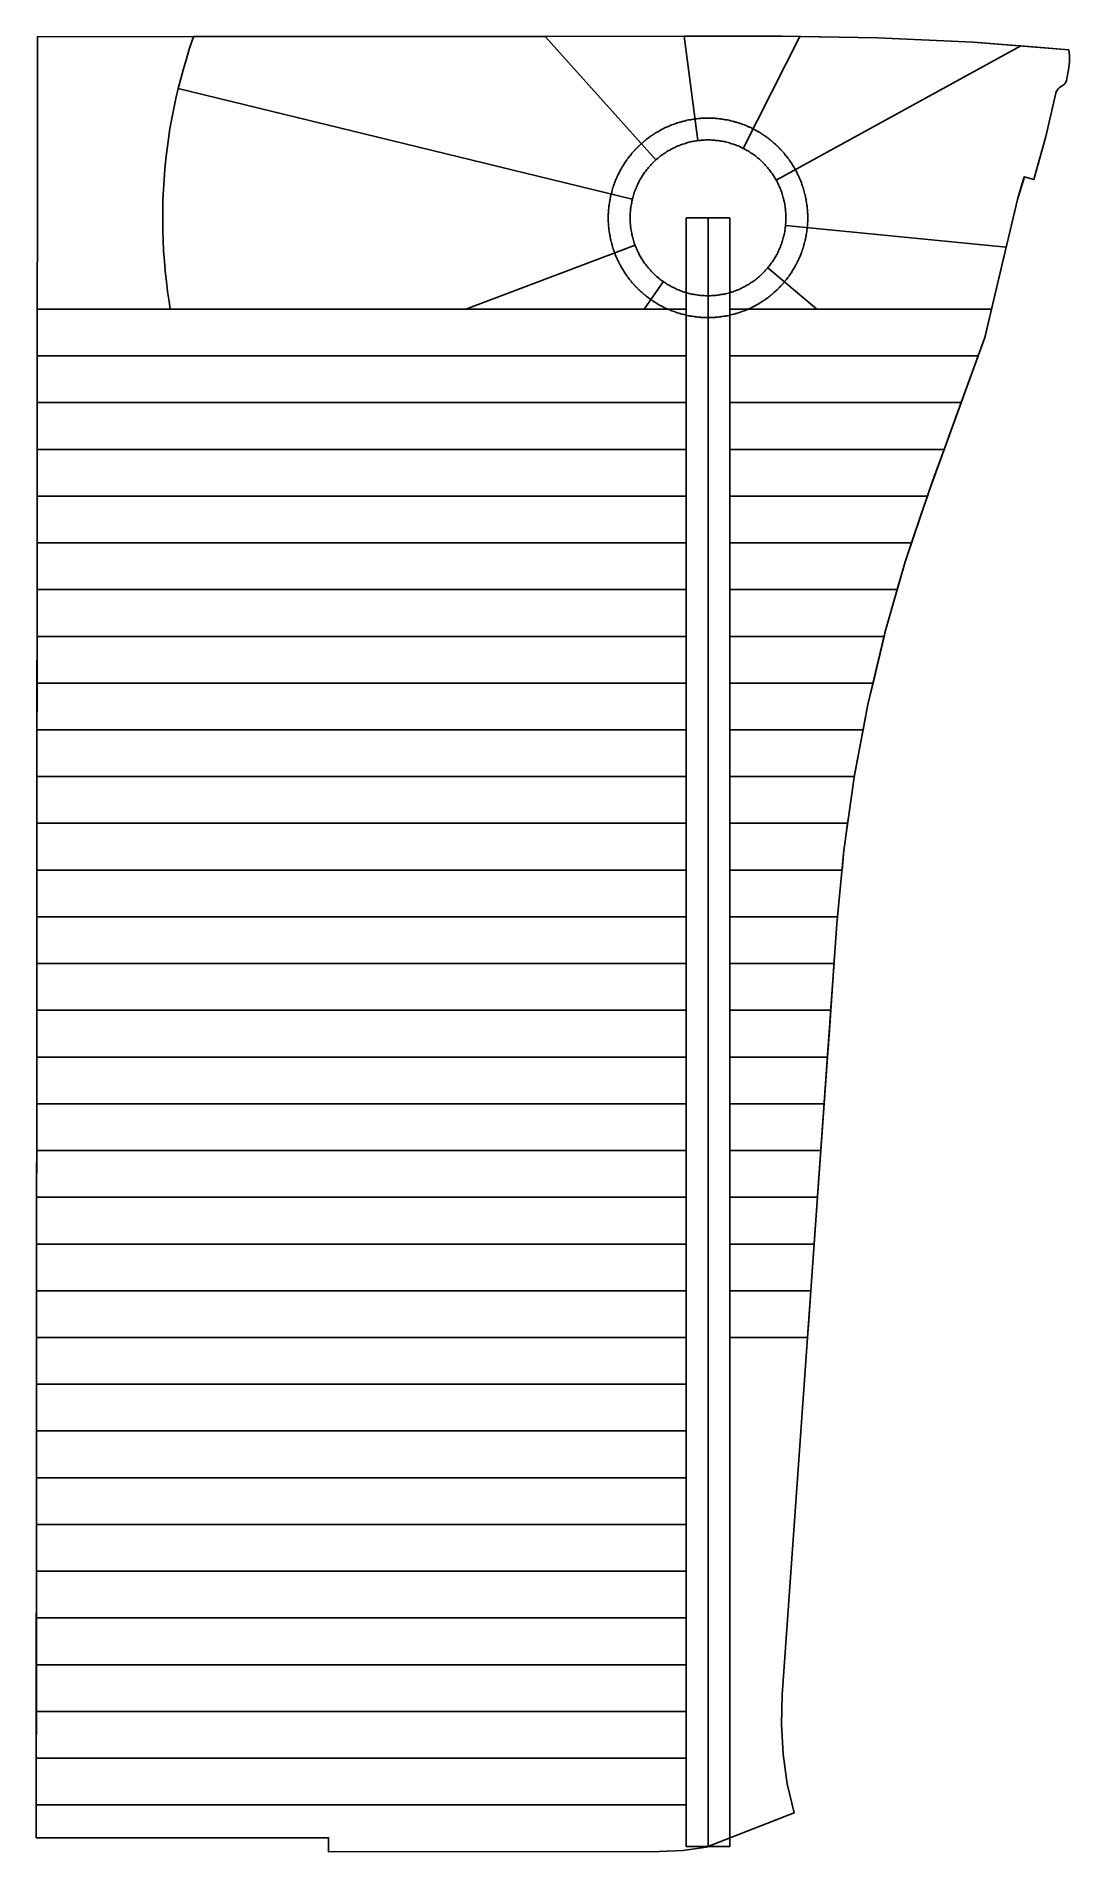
# Model space of a CAD drawing. Header units: feet. Extents: x 0 to 663, y 0 to 1165.
import ezdxf

# ---------------------------------------------------------------- set-up
doc = ezdxf.new("R2010")
doc.units = ezdxf.units.FT
for name, color, linetype in [('CENTERLINE', 2, 'Continuous'), ('LOTS', 3, 'Continuous'), ('PARCEL', 5, 'Continuous'), ('ROADS', 1, 'Continuous')]:
    doc.layers.add(name, color=color, linetype=linetype)

msp = doc.modelspace()

# ---------------------------------------------------------------- linework, layer by layer
at = {"layer": 'CENTERLINE'}
for points in [[(481.1, 1048.6), (481.1, 1047.8), (481.1, 1047), (481, 1046.1), (481, 1045.3), (480.9, 1044.5), (480.9, 1043.7), (480.8, 1042.9), (480.7, 1042.1), (480.6, 1041.3), (480.4, 1040.5), (480.3, 1039.6), (480.1, 1038.8), (480, 1038), (479.8, 1037.2), (479.6, 1036.5), (479.4, 1035.7), (479.2, 1034.9), (478.9, 1034.1), (478.7, 1033.3), (478.4, 1032.5), (478.2, 1031.8), (477.9, 1031), (477.6, 1030.2), (477.3, 1029.5), (477, 1028.7), (476.6, 1028), (476.3, 1027.2), (475.9, 1026.5), (475.6, 1025.8), (475.2, 1025), (474.8, 1024.3), (474.4, 1023.6), (474, 1022.9), (473.6, 1022.2), (473.1, 1021.5), (472.7, 1020.8), (472.2, 1020.1), (471.7, 1019.5), (471.3, 1018.8), (470.8, 1018.2), (470.3, 1017.5), (469.8, 1016.9), (469.2, 1016.2), (468.7, 1015.6), (468.1, 1015), (467.6, 1014.4), (467, 1013.8), (466.4, 1013.2), (465.9, 1012.7), (465.3, 1012.1), (464.7, 1011.5), (464.1, 1011), (463.4, 1010.5), (462.8, 1009.9), (462.2, 1009.4), (461.5, 1008.9), (460.9, 1008.4), (460.2, 1008), (459.6, 1007.5), (458.9, 1007), (458.2, 1006.6), (457.5, 1006.1), (456.8, 1005.7), (456.1, 1005.3), (455.4, 1004.9), (454.7, 1004.5), (453.9, 1004.1), (453.2, 1003.8), (452.5, 1003.4), (451.7, 1003), (451, 1002.7), (450.2, 1002.4), (449.5, 1002.1), (448.7, 1001.8), (447.9, 1001.5), (447.2, 1001.2), (446.4, 1001), (445.6, 1000.8), (444.8, 1000.5), (444, 1000.3), (443.2, 1000.1), (442.4, 999.9), (441.6, 999.7), (440.9, 999.6), (440.1, 999.4), (439.2, 999.3), (438.4, 999.1), (437.6, 999), (436.8, 998.9), (436, 998.8), (435.2, 998.8), (434.4, 998.7), (433.6, 998.7), (432.7, 998.6), (431.9, 998.6), (431.1, 998.6), (430.3, 998.6), (429.5, 998.6), (428.6, 998.7), (427.8, 998.7), (427, 998.8), (426.2, 998.8), (425.4, 998.9), (424.6, 999), (423.8, 999.1), (422.9, 999.3), (422.1, 999.4), (421.3, 999.6), (420.5, 999.7), (419.7, 999.9), (418.9, 1000.1), (418.1, 1000.3), (417.4, 1000.5), (416.6, 1000.8), (415.8, 1001), (415, 1001.2), (414.2, 1001.5), (413.5, 1001.8), (412.7, 1002.1), (412, 1002.4), (411.2, 1002.7), (410.5, 1003), (409.7, 1003.4), (409, 1003.8), (408.2, 1004.1), (407.5, 1004.5), (406.8, 1004.9), (406.1, 1005.3), (405.4, 1005.7), (404.7, 1006.1), (404, 1006.6), (403.3, 1007), (402.6, 1007.5), (402, 1008), (401.3, 1008.4), (400.7, 1008.9), (400, 1009.4), (399.4, 1009.9), (398.8, 1010.5), (398.1, 1011), (397.5, 1011.5), (396.9, 1012.1), (396.3, 1012.7), (395.7, 1013.2), (395.2, 1013.8), (394.6, 1014.4), (394.1, 1015), (393.5, 1015.6), (393, 1016.2), (392.4, 1016.9), (391.9, 1017.5), (391.4, 1018.2), (390.9, 1018.8), (390.4, 1019.5), (390, 1020.1), (389.5, 1020.8), (389.1, 1021.5), (388.6, 1022.2), (388.2, 1022.9), (387.8, 1023.6), (387.4, 1024.3), (387, 1025), (386.6, 1025.8), (386.2, 1026.5), (385.9, 1027.2), (385.6, 1028), (385.2, 1028.7), (384.9, 1029.5), (384.6, 1030.2), (384.3, 1031), (384, 1031.8), (383.8, 1032.5), (383.5, 1033.3), (383.2, 1034.1), (383, 1034.9), (382.8, 1035.7), (382.6, 1036.5), (382.4, 1037.2), (382.2, 1038), (382.1, 1038.8), (381.9, 1039.6), (381.8, 1040.5), (381.6, 1041.3), (381.5, 1042.1), (381.4, 1042.9), (381.3, 1043.7), (381.3, 1044.5), (381.2, 1045.3), (381.2, 1046.1), (381.1, 1047), (381.1, 1047.8), (381.1, 1048.6), (381.1, 1049.4), (381.1, 1050.2), (381.2, 1051), (381.2, 1051.9), (381.3, 1052.7), (381.3, 1053.5), (381.4, 1054.3), (381.5, 1055.1), (381.6, 1055.9), (381.8, 1056.7), (381.9, 1057.5), (382.1, 1058.3), (382.2, 1059.2), (382.4, 1060), (382.6, 1060.7), (382.8, 1061.5), (383, 1062.3), (383.2, 1063.1), (383.5, 1063.9), (383.8, 1064.7), (384, 1065.4), (384.3, 1066.2), (384.6, 1067), (384.9, 1067.7), (385.2, 1068.5), (385.6, 1069.2), (385.9, 1070), (386.2, 1070.7), (386.6, 1071.4), (387, 1072.2), (387.4, 1072.9), (387.8, 1073.6), (388.2, 1074.3), (388.6, 1075), (389.1, 1075.7), (389.5, 1076.4), (390, 1077), (390.4, 1077.7), (390.9, 1078.4), (391.4, 1079), (391.9, 1079.7), (392.4, 1080.3), (393, 1080.9), (393.5, 1081.6), (394.1, 1082.2), (394.6, 1082.8), (395.2, 1083.4), (395.7, 1084), (396.3, 1084.5), (396.9, 1085.1), (397.5, 1085.6), (398.1, 1086.2), (398.8, 1086.7), (399.4, 1087.2), (400, 1087.8), (400.7, 1088.3), (401.3, 1088.8), (402, 1089.2), (402.6, 1089.7), (403.3, 1090.2), (404, 1090.6), (404.7, 1091.1), (405.4, 1091.5), (406.1, 1091.9), (406.8, 1092.3), (407.5, 1092.7), (408.2, 1093.1), (409, 1093.4), (409.7, 1093.8), (410.5, 1094.1), (411.2, 1094.5), (412, 1094.8), (412.7, 1095.1), (413.5, 1095.4), (414.2, 1095.7), (415, 1095.9), (415.8, 1096.2), (416.6, 1096.4), (417.4, 1096.7), (418.1, 1096.9), (418.9, 1097.1), (419.7, 1097.3), (420.5, 1097.5), (421.3, 1097.6), (422.1, 1097.8), (422.9, 1097.9), (423.8, 1098), (424.6, 1098.2), (425.4, 1098.3), (426.2, 1098.3), (427, 1098.4), (427.8, 1098.5), (428.6, 1098.5), (429.5, 1098.6), (430.3, 1098.6), (431.1, 1098.6), (431.9, 1098.6), (432.7, 1098.6), (433.6, 1098.5), (434.4, 1098.5), (435.2, 1098.4), (436, 1098.3), (436.8, 1098.3), (437.6, 1098.2), (438.4, 1098), (439.2, 1097.9), (440.1, 1097.8), (440.9, 1097.6), (441.6, 1097.5), (442.4, 1097.3), (443.2, 1097.1), (444, 1096.9), (444.8, 1096.7), (445.6, 1096.4), (446.4, 1096.2), (447.2, 1095.9), (447.9, 1095.7), (448.7, 1095.4), (449.5, 1095.1), (450.2, 1094.8), (451, 1094.5), (451.7, 1094.1), (452.5, 1093.8), (453.2, 1093.4), (453.9, 1093.1), (454.7, 1092.7), (455.4, 1092.3), (456.1, 1091.9), (456.8, 1091.5), (457.5, 1091.1), (458.2, 1090.6), (458.9, 1090.2), (459.6, 1089.7), (460.2, 1089.2), (460.9, 1088.8), (461.5, 1088.3), (462.2, 1087.8), (462.8, 1087.2), (463.4, 1086.7), (464.1, 1086.2), (464.7, 1085.6), (465.3, 1085.1), (465.9, 1084.5), (466.4, 1084), (467, 1083.4), (467.6, 1082.8), (468.1, 1082.2), (468.7, 1081.6), (469.2, 1080.9), (469.8, 1080.3), (470.3, 1079.7), (470.8, 1079), (471.3, 1078.4), (471.7, 1077.7), (472.2, 1077), (472.7, 1076.4), (473.1, 1075.7), (473.6, 1075), (474, 1074.3), (474.4, 1073.6), (474.8, 1072.9), (475.2, 1072.2), (475.6, 1071.4), (475.9, 1070.7), (476.3, 1070), (476.6, 1069.2), (477, 1068.5), (477.3, 1067.7), (477.6, 1067), (477.9, 1066.2), (478.2, 1065.4), (478.4, 1064.7), (478.7, 1063.9), (478.9, 1063.1), (479.2, 1062.3), (479.4, 1061.5), (479.6, 1060.7), (479.8, 1060), (480, 1059.2), (480.1, 1058.3), (480.3, 1057.5), (480.4, 1056.7), (480.6, 1055.9), (480.7, 1055.1), (480.8, 1054.3), (480.9, 1053.5), (480.9, 1052.7), (481, 1051.9), (481, 1051), (481.1, 1050.2), (481.1, 1049.4), (481.1, 1048.6)], [(431.1, 3.3), (431.1, 1048.6)]]:
    msp.add_lwpolyline(points, dxfattribs=at)
at = {"layer": 'LOTS'}
for points in [[(453.7, 1093.2), (453.2, 1093.4), (452.5, 1093.8), (451.7, 1094.1), (451, 1094.5), (450.2, 1094.8), (449.5, 1095.1), (448.7, 1095.4), (447.9, 1095.7), (447.2, 1095.9), (446.4, 1096.2), (445.6, 1096.4), (444.8, 1096.7), (444, 1096.9), (443.2, 1097.1), (442.4, 1097.3), (441.6, 1097.5), (440.9, 1097.6), (440.1, 1097.8), (439.2, 1097.9), (438.4, 1098), (437.6, 1098.2), (436.8, 1098.3), (436, 1098.3), (435.2, 1098.4), (434.4, 1098.5), (433.6, 1098.5), (432.7, 1098.6), (431.9, 1098.6), (431.1, 1098.6), (430.3, 1098.6), (429.5, 1098.6), (428.6, 1098.5), (427.8, 1098.5), (427, 1098.4), (426.2, 1098.3), (425.4, 1098.3), (424.6, 1098.2), (424.5, 1098.2), (415.7, 1165.1), (478.4, 1165.1), (490, 1164.9), (453.7, 1093.2)], [(397.7, 1085.8), (397.5, 1085.6), (396.9, 1085.1), (396.3, 1084.5), (395.7, 1084), (395.2, 1083.4), (394.6, 1082.8), (394.1, 1082.2), (393.5, 1081.6), (393, 1080.9), (392.4, 1080.3), (391.9, 1079.7), (391.4, 1079), (390.9, 1078.4), (390.4, 1077.7), (390, 1077), (389.5, 1076.4), (389.1, 1075.7), (388.6, 1075), (388.2, 1074.3), (387.8, 1073.6), (387.4, 1072.9), (387, 1072.2), (386.6, 1071.4), (386.2, 1070.7), (385.9, 1070), (385.6, 1069.2), (385.2, 1068.5), (384.9, 1067.7), (384.6, 1067), (384.3, 1066.2), (384, 1065.4), (383.8, 1064.7), (383.5, 1063.9), (383.2, 1063.1), (383, 1062.3), (382.8, 1061.5), (382.6, 1060.7), (382.5, 1060.5), (91.1, 1131.6), (92.7, 1137.9), (94.4, 1144.3), (96.3, 1150.6), (98.2, 1156.8), (100.3, 1163), (101, 1164.9), (253.2, 1165), (326.6, 1165), (397.7, 1085.8)], [(424.5, 1098.2), (423.8, 1098), (422.9, 1097.9), (422.1, 1097.8), (421.3, 1097.6), (420.5, 1097.5), (419.7, 1097.3), (418.9, 1097.1), (418.1, 1096.9), (417.4, 1096.7), (416.6, 1096.4), (415.8, 1096.2), (415, 1095.9), (414.2, 1095.7), (413.5, 1095.4), (412.7, 1095.1), (412, 1094.8), (411.2, 1094.5), (410.5, 1094.1), (409.7, 1093.8), (409, 1093.4), (408.2, 1093.1), (407.5, 1092.7), (406.8, 1092.3), (406.1, 1091.9), (405.4, 1091.5), (404.7, 1091.1), (404, 1090.6), (403.3, 1090.2), (402.6, 1089.7), (402, 1089.2), (401.3, 1088.8), (400.7, 1088.3), (400, 1087.8), (399.4, 1087.2), (398.8, 1086.7), (398.1, 1086.2), (397.7, 1085.8), (326.6, 1165), (415.7, 1165.1), (424.5, 1098.2)], [(631.9, 1158.9), (474.9, 1072.7), (474.8, 1072.9), (474.4, 1073.6), (474, 1074.3), (473.6, 1075), (473.1, 1075.7), (472.7, 1076.4), (472.2, 1077), (471.7, 1077.7), (471.3, 1078.4), (470.8, 1079), (470.3, 1079.7), (469.8, 1080.3), (469.2, 1080.9), (468.7, 1081.6), (468.1, 1082.2), (467.6, 1082.8), (467, 1083.4), (466.4, 1084), (465.9, 1084.5), (465.3, 1085.1), (464.7, 1085.6), (464.1, 1086.2), (463.4, 1086.7), (462.8, 1087.2), (462.2, 1087.8), (461.5, 1088.3), (460.9, 1088.8), (460.2, 1089.2), (459.6, 1089.7), (458.9, 1090.2), (458.2, 1090.6), (457.5, 1091.1), (456.8, 1091.5), (456.1, 1091.9), (455.4, 1092.3), (454.7, 1092.7), (453.9, 1093.1), (453.7, 1093.2), (490, 1164.9), (539.9, 1164.2), (601.3, 1161.3), (631.4, 1158.9), (631.9, 1158.9)], [(663.1, 1152.9), (663.2, 1152.6), (663.2, 1152.3), (663.2, 1148.7), (662.7, 1144.8), (661.1, 1136.7), (660.9, 1136.1), (660.9, 1136), (660.6, 1135.5), (660.3, 1134.9), (660.1, 1134.7), (659.8, 1134.4), (659.3, 1134), (656.5, 1132), (655.9, 1131.4), (655.4, 1130.8), (655.3, 1130.8), (654.9, 1130.1), (654.6, 1129.4), (654.4, 1128.9), (654.3, 1128.6), (647.9, 1100.7), (640.3, 1073.1), (636.4, 1074.2), (634.1, 1074.9), (630.9, 1064.2), (629.7, 1060.4), (625.2, 1041.3), (622.5, 1029.8), (480.9, 1043.7), (480.9, 1044.5), (481, 1045.3), (481, 1046.1), (481.1, 1047), (481.1, 1047.8), (481.1, 1048.6), (481.1, 1049.4), (481.1, 1050.2), (481, 1051), (481, 1051.9), (480.9, 1052.7), (480.9, 1053.5), (480.8, 1054.3), (480.7, 1055.1), (480.6, 1055.9), (480.4, 1056.7), (480.3, 1057.5), (480.1, 1058.3), (480, 1059.2), (479.8, 1060), (479.6, 1060.7), (479.4, 1061.5), (479.2, 1062.3), (478.9, 1063.1), (478.7, 1063.9), (478.4, 1064.7), (478.2, 1065.4), (477.9, 1066.2), (477.6, 1067), (477.3, 1067.7), (477, 1068.5), (476.6, 1069.2), (476.3, 1070), (475.9, 1070.7), (475.6, 1071.4), (475.2, 1072.2), (474.9, 1072.7), (631.9, 1158.9), (662.6, 1156.4), (663.1, 1152.9)], [(382.2, 1059.2), (382.1, 1058.3), (381.9, 1057.5), (381.8, 1056.7), (381.6, 1055.9), (381.5, 1055.1), (381.4, 1054.3), (381.3, 1053.5), (381.3, 1052.7), (381.2, 1051.9), (381.2, 1051), (381.1, 1050.2), (381.1, 1049.4), (381.1, 1048.6), (381.1, 1047.8), (381.1, 1047), (381.2, 1046.1), (381.2, 1045.3), (381.3, 1044.5), (381.3, 1043.7), (381.4, 1042.9), (381.5, 1042.1), (381.6, 1041.3), (381.8, 1040.5), (381.9, 1039.6), (382.1, 1038.8), (382.2, 1038), (382.4, 1037.2), (382.6, 1036.5), (382.8, 1035.7), (383, 1034.9), (383.2, 1034.1), (383.5, 1033.3), (383.8, 1032.5), (384, 1031.8), (384.3, 1031), (384.3, 1031), (275.7, 990), (86, 990), (85.3, 994.8), (84.3, 1001.3), (83.5, 1007.8), (82.8, 1014.3), (82.2, 1020.8), (81.7, 1027.4), (81.4, 1034), (81.2, 1040.5), (81.1, 1047.1), (81.1, 1053.6), (81.3, 1060.2), (81.6, 1066.8), (82, 1073.3), (82.5, 1079.8), (83.1, 1086.4), (83.9, 1092.9), (84.8, 1099.4), (85.8, 1105.9), (87, 1112.3), (88.2, 1118.8), (89.6, 1125.2), (91.1, 1131.6), (382.5, 1060.5), (382.4, 1060), (382.2, 1059.2)], [(501, 990), (469.4, 1016.5), (469.8, 1016.9), (470.3, 1017.5), (470.8, 1018.2), (471.3, 1018.8), (471.7, 1019.5), (472.2, 1020.1), (472.7, 1020.8), (473.1, 1021.5), (473.6, 1022.2), (474, 1022.9), (474.4, 1023.6), (474.8, 1024.3), (475.2, 1025), (475.6, 1025.8), (475.9, 1026.5), (476.3, 1027.2), (476.6, 1028), (477, 1028.7), (477.3, 1029.5), (477.6, 1030.2), (477.9, 1031), (478.2, 1031.8), (478.4, 1032.5), (478.7, 1033.3), (478.9, 1034.1), (479.2, 1034.9), (479.4, 1035.7), (479.6, 1036.5), (479.8, 1037.2), (480, 1038), (480.1, 1038.8), (480.3, 1039.6), (480.4, 1040.5), (480.6, 1041.3), (480.7, 1042.1), (480.8, 1042.9), (480.9, 1043.7), (480.9, 1043.7), (622.5, 1029.8), (613.1, 990), (501, 990)], [(384.9, 1029.5), (385.2, 1028.7), (385.6, 1028), (385.9, 1027.2), (386.2, 1026.5), (386.6, 1025.8), (387, 1025), (387.4, 1024.3), (387.8, 1023.6), (388.2, 1022.9), (388.6, 1022.2), (389.1, 1021.5), (389.5, 1020.8), (390, 1020.1), (390.4, 1019.5), (390.9, 1018.8), (391.4, 1018.2), (391.9, 1017.5), (392.4, 1016.9), (393, 1016.2), (393.5, 1015.6), (394.1, 1015), (394.6, 1014.4), (395.2, 1013.8), (395.7, 1013.2), (396.3, 1012.7), (396.9, 1012.1), (397.5, 1011.5), (398.1, 1011), (398.8, 1010.5), (399.4, 1009.9), (400, 1009.4), (400.7, 1008.9), (401.3, 1008.4), (402, 1008), (402.4, 1007.6), (390.1, 990), (275.7, 990), (384.3, 1031), (384.6, 1030.2), (384.9, 1029.5)], [(417.1, 990), (417.1, 960), (0.6, 960), (0.6, 968.6), (0.6, 990), (417.1, 990)], [(604.5, 960), (445.1, 960), (445.1, 990), (613.1, 990), (608.9, 972.5), (608.8, 971.7), (604.5, 960)], [(417.1, 960), (417.1, 930), (0.5, 930), (0.6, 960), (417.1, 960)], [(445.1, 930), (445.1, 960), (604.5, 960), (593.6, 930), (445.1, 930)], [(417.1, 930), (417.1, 900), (0.5, 900), (0.5, 916.2), (0.5, 930), (417.1, 930)], [(445.1, 900), (445.1, 930), (593.6, 930), (586.5, 910.6), (582.7, 900), (445.1, 900)], [(417.1, 900), (417.1, 870), (0.5, 870), (0.5, 900), (417.1, 900)], [(571.9, 870), (445.1, 870), (445.1, 900), (582.7, 900), (575.2, 879.5), (572.8, 872.8), (571.9, 870)], [(417.1, 870), (417.1, 840), (0.5, 840), (0.5, 854.5), (0.5, 870), (417.1, 870)], [(445.1, 840), (445.1, 870), (571.9, 870), (568, 858.5), (561.8, 840), (445.1, 840)], [(417.1, 840), (417.1, 810), (0.5, 810), (0.5, 840), (417.1, 840)], [(445.1, 810), (445.1, 840), (561.8, 840), (557.7, 827.9), (552.5, 810), (445.1, 810)], [(417.1, 810), (417.1, 780), (0.5, 780), (0.5, 794.1), (0.5, 810), (417.1, 810)], [(544.1, 780), (445.1, 780), (445.1, 810), (552.5, 810), (544.6, 782.3), (544.5, 782), (544.1, 780)], [(417.1, 780), (417.1, 750), (0.4, 750), (0.5, 780), (417.1, 780)], [(445.1, 750), (445.1, 780), (544.1, 780), (537, 750), (445.1, 750)], [(417.1, 750), (417.1, 720), (0.4, 720), (0.4, 740.3), (0.4, 750), (417.1, 750)], [(530.6, 720), (445.1, 720), (445.1, 750), (537, 750), (533.7, 736.2), (530.6, 720)], [(417.1, 720), (417.1, 690), (0.4, 690), (0.4, 720), (417.1, 720)], [(445.1, 690), (445.1, 720), (530.6, 720), (525, 690), (445.1, 690)], [(417.1, 690), (417.1, 660), (0.4, 660), (0.4, 672.1), (0.4, 690), (417.1, 690)], [(520.7, 660), (445.1, 660), (445.1, 690), (525, 690), (524.9, 689.8), (524.9, 689.6), (521.4, 665.2), (520.7, 660)], [(417.1, 660), (417.1, 630), (0.4, 630), (0.4, 660), (417.1, 660)], [(445.1, 630), (445.1, 660), (520.7, 660), (518.9, 646.9), (518.3, 642.6), (517.1, 630), (445.1, 630)], [(417.1, 630), (417.1, 600), (0.3, 600), (0.4, 626.2), (0.4, 630), (417.1, 630)], [(445.1, 600), (445.1, 630), (517.1, 630), (517, 629), (514.2, 600), (445.1, 600)], [(417.1, 600), (417.1, 570), (0.3, 570), (0.3, 600), (417.1, 600)], [(512.1, 571.3), (512, 570), (445.1, 570), (445.1, 600), (514.2, 600), (513.8, 595.4), (512.1, 571.3)], [(417.1, 570), (417.1, 540), (0.3, 540), (0.3, 550), (0.3, 570), (417.1, 570)], [(445.1, 540), (445.1, 570), (512, 570), (511.9, 568.1), (509.9, 540), (445.1, 540)], [(417.1, 540), (417.1, 510), (0.3, 510), (0.3, 512), (0.3, 540), (417.1, 540)], [(445.1, 510), (445.1, 540), (509.9, 540), (509.2, 530.1), (507.8, 510), (445.1, 510)], [(417.1, 510), (417.1, 480), (0.3, 480), (0.3, 510), (417.1, 510)], [(445.1, 480), (445.1, 510), (507.8, 510), (505.6, 480), (445.1, 480)], [(417.1, 480), (417.1, 450), (0.3, 450), (0.3, 468.6), (0.3, 480), (417.1, 480)], [(445.1, 450), (445.1, 480), (505.6, 480), (503.7, 453.1), (503.5, 450), (445.1, 450)], [(417.1, 450), (417.1, 420), (0.2, 420), (0.3, 450), (417.1, 450)], [(445.1, 420), (445.1, 450), (503.5, 450), (501.4, 420), (445.1, 420)], [(417.1, 420), (417.1, 390), (0.2, 390), (0.2, 397.9), (0.2, 420), (417.1, 420)], [(445.1, 390), (445.1, 420), (501.4, 420), (500.5, 408.3), (499.2, 390), (445.1, 390)], [(417.1, 390), (417.1, 360), (0.2, 360), (0.2, 390), (417.1, 390)], [(445.1, 360), (445.1, 390), (499.2, 390), (497.1, 360), (445.1, 360)], [(417.1, 360), (417.1, 330), (0.2, 330), (0.2, 346.5), (0.2, 360), (417.1, 360)], [(445.1, 330), (445.1, 360), (497.1, 360), (495.6, 338.2), (495, 330), (445.1, 330)], [(417.1, 330), (417.1, 300), (0.2, 300), (0.2, 330), (417.1, 330)], [(417.1, 300), (417.1, 270), (0.2, 270), (0.2, 283.7), (0.2, 300), (417.1, 300)], [(417.1, 270), (417.1, 240), (0.1, 240), (0.2, 270), (417.1, 270)], [(417.1, 240), (417.1, 210), (0.1, 210), (0.1, 224.4), (0.1, 240), (417.1, 240)], [(417.1, 210), (417.1, 180), (0.1, 180), (0.1, 210), (417.1, 210)], [(417.1, 180), (417.1, 150), (0.1, 150), (0.1, 169.6), (0.1, 180), (417.1, 180)], [(417.1, 150), (417.1, 120), (0.1, 120), (0.1, 150), (417.1, 150)], [(417.1, 120), (417.1, 90), (0.1, 90), (0.1, 102.3), (0.1, 120), (417.1, 120)], [(417.1, 90), (417.1, 60), (0, 60), (0.1, 90), (417.1, 90)], [(417.1, 60), (417.1, 30), (0, 30), (0, 55.5), (0, 60), (417.1, 60)]]:
    msp.add_lwpolyline(points, close=True, dxfattribs=at)
at = {"layer": 'PARCEL'}
msp.add_lwpolyline([(429.9, 2.8), (415, 0.8), (399.9, 0.1), (187.5, 0), (187.5, 9), (0, 8.9), (0.7, 1164.8), (478.4, 1165.1), (539.9, 1164.2), (601.3, 1161.3), (662.6, 1156.4), (663.2, 1152.6), (663.2, 1148.7), (662.7, 1144.8), (661.1, 1136.7), (660.9, 1136.1), (660.6, 1135.5), (660.3, 1134.9), (659.8, 1134.4), (659.3, 1134), (656.5, 1132), (655.9, 1131.4), (655.4, 1130.8), (654.9, 1130.1), (654.6, 1129.4), (654.3, 1128.6), (647.9, 1100.7), (640.3, 1073.1), (634.2, 1074.9), (629.7, 1060.4), (608.8, 971.7), (572.8, 872.8), (557.7, 827.9), (544.6, 782.3), (533.7, 736.2), (524.9, 689.6), (518.3, 642.6), (513.8, 595.4), (478.7, 100.7), (478.2, 81.6), (479.3, 62.5), (482, 43.5), (486.3, 24.9), (429.9, 2.8)], close=True, dxfattribs=at)
at = {"layer": 'ROADS'}
for points in [[(495.1, 1047.8), (495.1, 1047.4), (495.1, 1046.6), (495.1, 1046.3), (495, 1045.5), (495, 1044.6), (494.9, 1044.3), (494.9, 1043.5), (494.9, 1043.2), (494.8, 1042.3), (494.8, 1042.3), (494.7, 1041.5), (494.7, 1041.2), (494.6, 1040.3), (494.5, 1040), (494.3, 1038.4), (494.2, 1038.1), (494.1, 1037.3), (494, 1036.9), (493.9, 1036.1), (493.7, 1035.3), (493.6, 1035), (493.4, 1034.2), (493.4, 1034), (493.2, 1033.2), (493.1, 1032.9), (492.9, 1032.1), (492.9, 1031.8), (492.6, 1031.1), (492.6, 1031), (492.4, 1030.2), (492.3, 1030), (492.1, 1029.2), (492, 1028.9), (491.7, 1028.1), (491.6, 1027.9), (491.4, 1027.1), (491.3, 1027), (491.1, 1026.2), (491, 1026), (490.7, 1025.2), (490.6, 1024.9), (490.2, 1024.2), (490.2, 1024), (489.9, 1023.2), (489.8, 1023.1), (489.4, 1022.3), (489.3, 1022), (488.9, 1021.2), (488.6, 1020.5), (488.4, 1020.1), (488.1, 1019.4), (487.9, 1019.2), (487.6, 1018.5), (487.5, 1018.4), (487.1, 1017.6), (487, 1017.4), (486.6, 1016.7), (486.4, 1016.5), (486, 1015.8), (486, 1015.7), (485.6, 1015), (485.4, 1014.7), (484.9, 1014), (484.8, 1013.8), (484.4, 1013.1), (484.3, 1013), (483.8, 1012.3), (483.7, 1012.1), (483.2, 1011.4), (483.1, 1011.2), (482.6, 1010.6), (482.4, 1010.3), (481.4, 1009), (481.1, 1008.7), (480.6, 1008.1), (480.5, 1007.9), (479.9, 1007.2), (479.9, 1007.1), (479.3, 1006.5), (479.1, 1006.3), (478.5, 1005.6), (478.5, 1005.6), (477.9, 1005), (477.7, 1004.8), (477.2, 1004.2), (477, 1004), (476.4, 1003.4), (476.3, 1003.2), (475.7, 1002.7), (475.5, 1002.5), (474.9, 1002), (474.7, 1001.8), (474.1, 1001.2), (474, 1001.1), (473.4, 1000.6), (473.2, 1000.4), (472.5, 999.8), (472.4, 999.8), (471.8, 999.2), (471.6, 999.1), (471, 998.5), (470.7, 998.3), (470.1, 997.8), (469.4, 997.3), (469.1, 997.1), (468.4, 996.6), (468.3, 996.5), (467.6, 996), (467.4, 995.9), (466.7, 995.4), (466.6, 995.3), (465.9, 994.9), (465.6, 994.7), (464.9, 994.3), (464.8, 994.2), (464.1, 993.8), (463.9, 993.7), (463.2, 993.2), (463, 993.1), (462.2, 992.7), (462.1, 992.6), (461.3, 992.2), (461.2, 992.1), (460.5, 991.7), (460.3, 991.6), (459.5, 991.3), (459.2, 991.1), (458.5, 990.7), (457.7, 990.4), (457.4, 990.2), (456.6, 989.9), (456.5, 989.8), (455.7, 989.5), (455.5, 989.4), (454.8, 989.1), (454.5, 989), (453.7, 988.7), (453.5, 988.6), (452.7, 988.4), (452.6, 988.3), (451.8, 988), (451.6, 988), (450.8, 987.7), (450.5, 987.6), (449.7, 987.4), (449.5, 987.3), (448.7, 987.1), (448.6, 987), (447.8, 986.8), (447.6, 986.8), (446.8, 986.5), (446.5, 986.5), (445.7, 986.3), (445.5, 986.2), (444.7, 986.1), (444.4, 986), (443.6, 985.8), (442.8, 985.7), (442.4, 985.6), (441.6, 985.5), (441.3, 985.4), (439.7, 985.2), (439.3, 985.1), (438.5, 985), (438.2, 985), (437.4, 984.9), (437.4, 984.9), (436.5, 984.8), (436.2, 984.8), (435.4, 984.7), (435.1, 984.7), (434.2, 984.7), (433.4, 984.6), (433.1, 984.6), (432.2, 984.6), (431.9, 984.6), (430.3, 984.6), (429.9, 984.6), (429.1, 984.6), (428.8, 984.6), (428, 984.7), (427.1, 984.7), (426.8, 984.7), (426, 984.8), (425.6, 984.8), (424.8, 984.9), (424.8, 984.9), (424, 985), (423.7, 985), (422.9, 985.1), (422.5, 985.2), (420.9, 985.4), (420.6, 985.5), (419.8, 985.6), (419.4, 985.7), (418.6, 985.8), (417.8, 986), (417.5, 986.1), (416.7, 986.2), (416.5, 986.3), (415.7, 986.5), (415.4, 986.5), (414.6, 986.8), (414.4, 986.8), (413.6, 987), (413.5, 987.1), (412.7, 987.3), (412.5, 987.4), (411.7, 987.6), (411.4, 987.7), (410.6, 988), (410.4, 988), (409.6, 988.3), (409.5, 988.4), (408.7, 988.6), (408.5, 988.7), (407.7, 989), (407.4, 989.1), (406.7, 989.4), (406.5, 989.5), (405.7, 989.8), (405.6, 989.9), (404.8, 990.2), (404.5, 990.4), (403.7, 990.7), (403, 991.1), (402.6, 991.3), (401.9, 991.6), (401.7, 991.7), (401, 992.1), (400.9, 992.2), (400.1, 992.6), (400, 992.6), (399.3, 993), (398.9, 993.3), (398.2, 993.7), (398.1, 993.8), (397.4, 994.2), (397.3, 994.3), (396.6, 994.7), (396.3, 994.9), (395.6, 995.3), (395.5, 995.4), (394.8, 995.9), (394.6, 996), (393.9, 996.5), (393.7, 996.6), (393.1, 997.1), (392.8, 997.3), (392.1, 997.8), (391.5, 998.3), (391.2, 998.5), (390.6, 999.1), (390.4, 999.2), (389.7, 999.8), (389.6, 999.8), (389, 1000.4), (388.8, 1000.6), (388.1, 1001.1), (388.1, 1001.2), (387.5, 1001.8), (387.3, 1002), (386.7, 1002.5), (386.5, 1002.7), (385.9, 1003.2), (385.8, 1003.4), (385.2, 1004), (385, 1004.2), (384.4, 1004.8), (384.3, 1005), (383.7, 1005.6), (383.6, 1005.6), (383.1, 1006.3), (382.9, 1006.5), (382.3, 1007.1), (382.3, 1007.2), (381.7, 1007.9), (381.6, 1008.1), (381.1, 1008.7), (380.8, 1009), (379.8, 1010.3), (379.6, 1010.6), (379.1, 1011.2), (379, 1011.4), (378.5, 1012.1), (378.4, 1012.3), (377.9, 1013), (377.8, 1013.1), (377.4, 1013.8), (377.3, 1014), (376.8, 1014.7), (376.6, 1015), (376.2, 1015.7), (376.2, 1015.8), (375.7, 1016.5), (375.6, 1016.7), (375.2, 1017.4), (375.1, 1017.6), (374.7, 1018.4), (374.6, 1018.5), (374.2, 1019.2), (374.1, 1019.4), (373.8, 1020.1), (373.6, 1020.5), (373.2, 1021.2), (372.9, 1022), (372.7, 1022.3), (372.4, 1023.1), (372.3, 1023.2), (372, 1024), (371.9, 1024.2), (371.6, 1024.9), (371.5, 1025.2), (371.2, 1026), (371.1, 1026.2), (370.9, 1027), (370.8, 1027.1), (370.5, 1027.9), (370.5, 1028.1), (370.2, 1028.9), (370.1, 1029.2), (369.9, 1030), (369.8, 1030.2), (369.6, 1031), (369.6, 1031.1), (369.3, 1031.8), (369.3, 1032.1), (369.1, 1032.9), (369, 1033.2), (368.8, 1034), (368.7, 1034.2), (368.6, 1035), (368.5, 1035.3), (368.3, 1036.1), (368.2, 1036.9), (368.1, 1037.3), (368, 1038.1), (367.9, 1038.4), (367.7, 1040), (367.6, 1040.3), (367.5, 1041.2), (367.5, 1041.5), (367.4, 1042.3), (367.4, 1042.3), (367.3, 1043.2), (367.3, 1043.5), (367.2, 1044.3), (367.2, 1044.6), (367.2, 1045.5), (367.1, 1046.3), (367.1, 1046.6), (367.1, 1047.4), (367.1, 1047.6), (367.1, 1048.4), (367.1, 1048.8), (367.1, 1049.6), (367.1, 1049.8), (367.1, 1050.6), (367.1, 1050.9), (367.2, 1051.7), (367.2, 1052.5), (367.2, 1052.9), (367.3, 1053.7), (367.3, 1054), (367.4, 1054.9), (367.4, 1054.9), (367.5, 1055.7), (367.5, 1056), (367.6, 1056.8), (367.7, 1057.2), (367.8, 1058), (367.9, 1058.8), (368, 1059.1), (368.1, 1059.9), (368.2, 1060.3), (368.3, 1061.1), (368.5, 1061.9), (368.6, 1062.2), (368.7, 1063), (368.8, 1063.2), (369, 1064), (369.1, 1064.3), (369.3, 1065.1), (369.3, 1065.3), (369.6, 1066.1), (369.6, 1066.2), (369.8, 1067), (369.9, 1067.2), (370.1, 1068), (370.2, 1068.3), (370.5, 1069.1), (370.5, 1069.3), (370.8, 1070.1), (370.9, 1070.2), (371.1, 1071), (371.2, 1071.2), (371.5, 1072), (371.6, 1072.3), (371.9, 1073), (372, 1073.2), (372.3, 1074), (372.4, 1074.1), (372.7, 1074.9), (372.9, 1075.2), (373.2, 1076), (373.6, 1076.7), (373.8, 1077), (374.1, 1077.8), (374.2, 1077.9), (374.6, 1078.6), (374.7, 1078.9), (375.1, 1079.6), (375.1, 1079.7), (375.6, 1080.4), (375.8, 1080.8), (376.2, 1081.5), (376.6, 1082.2), (376.8, 1082.5), (377.3, 1083.2), (377.4, 1083.4), (377.8, 1084.1), (377.9, 1084.2), (378.4, 1084.9), (378.5, 1085.1), (379, 1085.8), (379.1, 1086), (379.6, 1086.6), (379.8, 1086.9), (380.3, 1087.6), (380.8, 1088.2), (381.1, 1088.5), (381.6, 1089.1), (381.7, 1089.3), (382.3, 1090), (382.3, 1090), (382.9, 1090.7), (383.1, 1090.9), (383.6, 1091.5), (383.7, 1091.6), (384.3, 1092.2), (384.4, 1092.4), (385, 1093), (385.2, 1093.2), (385.8, 1093.8), (385.9, 1093.9), (386.5, 1094.5), (386.7, 1094.7), (387.3, 1095.2), (387.5, 1095.4), (388.1, 1096), (388.1, 1096), (388.8, 1096.6), (389, 1096.8), (389.6, 1097.4), (389.7, 1097.4), (390.4, 1098), (390.6, 1098.1), (391.2, 1098.6), (391.5, 1098.9), (392.1, 1099.4), (392.8, 1099.9), (393.1, 1100.1), (393.7, 1100.6), (393.9, 1100.7), (394.6, 1101.2), (394.8, 1101.3), (395.5, 1101.8), (395.6, 1101.8), (396.3, 1102.3), (396.5, 1102.4), (397.2, 1102.9), (397.5, 1103.1), (398.9, 1103.9), (399.3, 1104.1), (400, 1104.5), (400.1, 1104.6), (400.9, 1105), (401, 1105.1), (401.7, 1105.5), (401.9, 1105.6), (402.6, 1105.9), (403, 1106.1), (403.7, 1106.5), (404.5, 1106.8), (404.8, 1107), (405.6, 1107.3), (405.7, 1107.3), (406.5, 1107.7), (406.7, 1107.8), (407.4, 1108.1), (407.7, 1108.2), (408.5, 1108.5), (408.7, 1108.5), (409.5, 1108.8), (409.6, 1108.9), (410.4, 1109.2), (410.6, 1109.2), (411.4, 1109.5), (411.7, 1109.6), (412.5, 1109.8), (412.7, 1109.9), (413.5, 1110.1), (413.6, 1110.1), (414.4, 1110.4), (414.6, 1110.4), (415.4, 1110.6), (415.7, 1110.7), (416.5, 1110.9), (416.7, 1111), (417.5, 1111.1), (417.8, 1111.2), (418.6, 1111.4), (419.4, 1111.5), (419.8, 1111.6), (420.6, 1111.7), (420.9, 1111.8), (421.7, 1111.9), (422.5, 1112), (422.9, 1112.1), (423.7, 1112.2), (424, 1112.2), (424.8, 1112.3), (424.8, 1112.3), (425.6, 1112.4), (426, 1112.4), (426.8, 1112.5), (427.1, 1112.5), (428.8, 1112.5), (429.1, 1112.6), (429.9, 1112.6), (430.1, 1112.6), (430.9, 1112.6), (431.3, 1112.6), (432.1, 1112.6), (432.2, 1112.6), (433.1, 1112.6), (433.4, 1112.5), (435.1, 1112.5), (435.4, 1112.5), (436.2, 1112.4), (436.5, 1112.4), (437.4, 1112.3), (437.4, 1112.3), (438.2, 1112.2), (438.5, 1112.2), (439.3, 1112.1), (439.7, 1112), (440.5, 1111.9), (441.3, 1111.8), (441.6, 1111.7), (442.4, 1111.6), (442.8, 1111.5), (443.6, 1111.4), (444.4, 1111.2), (444.7, 1111.1), (445.5, 1111), (445.7, 1110.9), (446.5, 1110.7), (446.8, 1110.6), (447.6, 1110.4), (447.8, 1110.4), (448.6, 1110.1), (448.7, 1110.1), (449.5, 1109.9), (449.7, 1109.8), (450.5, 1109.6), (450.8, 1109.5), (451.6, 1109.2), (451.8, 1109.2), (452.6, 1108.9), (452.7, 1108.8), (453.5, 1108.5), (453.7, 1108.5), (454.5, 1108.2), (454.8, 1108.1), (455.5, 1107.8), (455.7, 1107.7), (456.5, 1107.3), (456.6, 1107.3), (457.4, 1107), (457.7, 1106.8), (458.5, 1106.5), (459.2, 1106.1), (459.5, 1105.9), (460.3, 1105.6), (460.5, 1105.5), (461.2, 1105.1), (461.3, 1105), (462.1, 1104.6), (462.2, 1104.5), (463, 1104.1), (463.2, 1104), (463.9, 1103.5), (464, 1103.5), (464.7, 1103.1), (465, 1102.9), (465.7, 1102.4), (465.9, 1102.3), (466.6, 1101.8), (466.7, 1101.8), (467.4, 1101.3), (467.6, 1101.2), (468.3, 1100.7), (468.4, 1100.6), (469.1, 1100.1), (469.4, 1099.9), (470.1, 1099.4), (470.7, 1098.9), (471, 1098.6), (471.6, 1098.1), (471.8, 1098), (472.4, 1097.4), (472.5, 1097.4), (473.2, 1096.8), (473.4, 1096.6), (474, 1096), (474.1, 1096), (474.7, 1095.4), (474.9, 1095.2), (475.5, 1094.7), (475.7, 1094.5), (476.3, 1093.9), (476.4, 1093.8), (477, 1093.2), (477.2, 1093), (477.7, 1092.4), (477.9, 1092.2), (478.5, 1091.6), (478.5, 1091.5), (479.1, 1090.9), (479.3, 1090.7), (479.9, 1090), (479.9, 1090), (480.5, 1089.3), (480.6, 1089.1), (481.1, 1088.5), (481.4, 1088.2), (481.9, 1087.6), (482.4, 1086.9), (482.6, 1086.6), (483.1, 1086), (483.2, 1085.8), (483.7, 1085.1), (483.8, 1084.9), (484.3, 1084.2), (484.4, 1084.1), (484.8, 1083.4), (484.9, 1083.2), (485.4, 1082.5), (485.6, 1082.2), (486, 1081.5), (486.4, 1080.8), (486.6, 1080.4), (487, 1079.7), (487.1, 1079.6), (487.5, 1078.9), (487.6, 1078.6), (488, 1077.9), (488.1, 1077.8), (488.4, 1077), (488.6, 1076.7), (488.9, 1076), (489.3, 1075.2), (489.4, 1074.9), (489.8, 1074.1), (489.9, 1074), (490.2, 1073.2), (490.2, 1073), (490.6, 1072.3), (490.7, 1072), (491, 1071.2), (491.1, 1071), (491.3, 1070.2), (491.4, 1070.1), (491.6, 1069.3), (491.7, 1069.1), (492, 1068.3), (492.1, 1068), (492.3, 1067.2), (492.4, 1067), (492.6, 1066.2), (492.6, 1066.1), (492.9, 1065.3), (492.9, 1065.1), (493.1, 1064.3), (493.2, 1064), (493.4, 1063.2), (493.4, 1063), (493.6, 1062.2), (493.7, 1061.9), (493.9, 1061.1), (494, 1060.3), (494.1, 1059.9), (494.2, 1059.1), (494.3, 1058.8), (494.4, 1058), (494.5, 1057.2), (494.6, 1056.8), (494.7, 1056), (494.7, 1055.7), (494.8, 1054.9), (494.8, 1054.9), (494.9, 1054), (494.9, 1053.7), (494.9, 1052.9), (495, 1052.5), (495, 1051.7), (495.1, 1050.9), (495.1, 1050.6), (495.1, 1049.8), (495.1, 1049.4), (495.1, 1047.8)], [(417.1, 1048.6), (445.1, 1048.6), (445.1, 3.3), (417.1, 3.3), (417.1, 1048.6)]]:
    msp.add_lwpolyline(points, close=True, dxfattribs=at)

doc.saveas('drawing.dxf')
